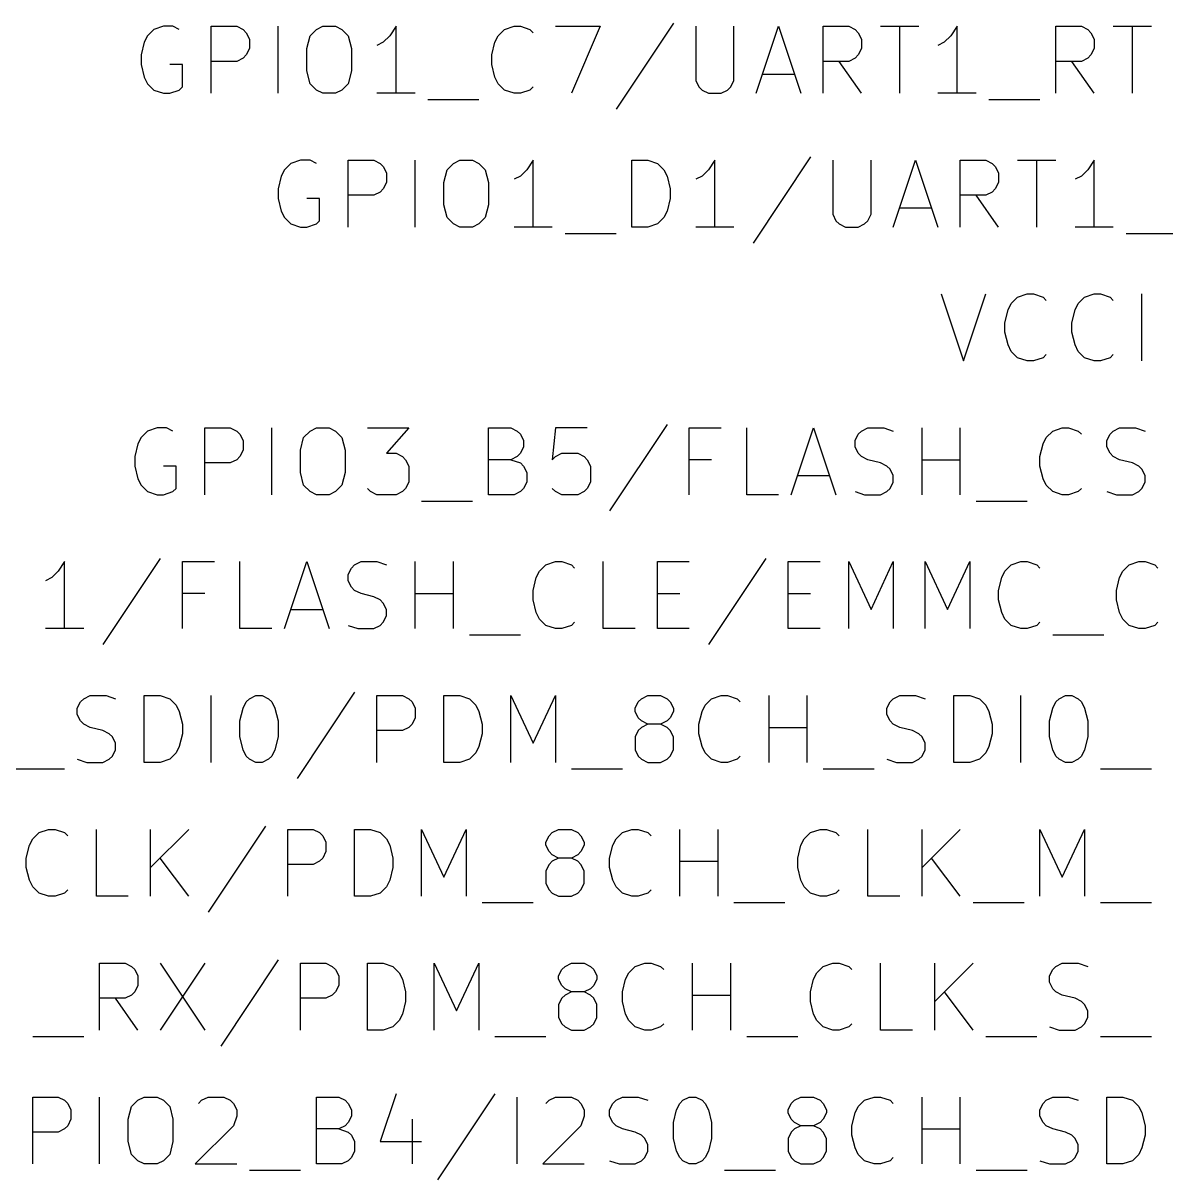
# Model space of a CAD drawing. Header units: millimetres. Extents: x 3 to 237, y -203 to -4.
# Drawn here: x 168.46 to 190.14, y -155.83 to -133.88 of the extents above; entities that cross this region are included whole.
import ezdxf

# ---------------------------------------------------------------- set-up
doc = ezdxf.new("R2010")
doc.units = ezdxf.units.MM
doc.layers.add('GREENSIXTYFIVE', color=129, linetype='CONTINUOUS')

msp = doc.modelspace()

# ---------------------------------------------------------------- linework, layer by layer
at = {"layer": 'GREENSIXTYFIVE', "linetype": 'CONTINUOUS'}
for p, q in [((180.7996, -133.8771), (179.711, -135.5099)), ((170.821, -134.119), (170.7605, -134.2399)), ((170.942, -133.998), (170.821, -134.119)), ((171.1234, -133.9375), (170.942, -133.998)), ((171.3048, -133.9375), (171.1234, -133.9375)), ((171.4258, -133.998), (171.3048, -133.9375)), ((172.0305, -135.2075), (172.0305, -133.9375)), ((172.0305, -133.9375), (172.5143, -133.9375)), ((172.5143, -133.9375), (172.6353, -133.998)), ((172.6353, -133.998), (172.6958, -134.0585)), ((172.6958, -134.0585), (172.7562, -134.1794)), ((173.3005, -135.2075), (173.3005, -133.9375)), ((173.8449, -134.3609), (173.9053, -134.119)), ((173.9053, -134.119), (174.0263, -133.998)), ((174.0263, -133.998), (174.1472, -133.9375)), ((174.1472, -133.9375), (174.3891, -133.9375)), ((174.3891, -133.9375), (174.5101, -133.998)), ((174.5101, -133.998), (174.631, -134.119)), ((174.631, -134.119), (174.6915, -134.3609)), ((175.4173, -134.119), (175.2963, -134.2399)), ((175.5382, -133.9375), (175.4173, -134.119)), ((175.5382, -135.2075), (175.5382, -133.9375)), ((177.4129, -134.2399), (177.4734, -134.119)), ((177.4734, -134.119), (177.5944, -133.998)), ((177.5944, -133.998), (177.7758, -133.9375)), ((177.7758, -133.9375), (177.8967, -133.9375)), ((177.8967, -133.9375), (178.0782, -133.998)), ((178.0782, -133.998), (178.1386, -134.0585)), ((178.562, -133.9375), (179.4086, -133.9375)), ((179.4086, -133.9375), (178.8644, -135.2075)), ((181.2229, -133.9375), (181.2229, -134.9656)), ((181.9486, -134.9656), (181.9486, -133.9375)), ((182.372, -135.2075), (182.7953, -133.9375)), ((182.7953, -133.9375), (183.2187, -135.2075)), ((183.642, -135.2075), (183.642, -133.9375)), ((183.642, -133.9375), (184.1258, -133.9375)), ((184.1258, -133.9375), (184.2468, -133.998)), ((184.2468, -133.998), (184.3073, -134.0585)), ((184.3073, -134.0585), (184.3677, -134.1794)), ((184.7306, -133.9375), (185.4563, -133.9375)), ((185.0935, -135.2075), (185.0935, -133.9375)), ((186.0611, -134.119), (185.9401, -134.2399)), ((186.182, -133.9375), (186.0611, -134.119)), ((186.182, -135.2075), (186.182, -133.9375)), ((188.0567, -135.2075), (188.0567, -133.9375)), ((188.0567, -133.9375), (188.5405, -133.9375)), ((188.5405, -133.9375), (188.6615, -133.998)), ((188.6615, -133.998), (188.722, -134.0585)), ((188.722, -134.0585), (188.7824, -134.1794)), ((189.1453, -133.9375), (189.871, -133.9375)), ((189.5082, -135.2075), (189.5082, -133.9375)), ((170.7605, -134.2399), (170.7001, -134.4818)), ((172.7562, -134.1794), (172.7562, -134.3609)), ((175.2963, -134.2399), (175.1754, -134.3004)), ((177.3525, -134.4818), (177.4129, -134.2399)), ((184.3677, -134.1794), (184.3677, -134.3609)), ((185.9401, -134.2399), (185.8192, -134.3004)), ((188.7824, -134.1794), (188.7824, -134.3609)), ((170.7001, -134.4818), (170.7001, -134.6632)), ((172.6353, -134.5423), (172.5143, -134.6028)), ((172.6958, -134.4818), (172.6353, -134.5423)), ((172.7562, -134.3609), (172.6958, -134.4818)), ((173.8449, -134.7842), (173.8449, -134.3609)), ((174.6915, -134.3609), (174.6915, -134.7842)), ((177.3525, -134.6632), (177.3525, -134.4818)), ((184.2468, -134.5423), (184.1258, -134.6028)), ((184.3073, -134.4818), (184.2468, -134.5423)), ((184.3677, -134.3609), (184.3073, -134.4818)), ((188.6615, -134.5423), (188.5405, -134.6028)), ((188.722, -134.4818), (188.6615, -134.5423)), ((188.7824, -134.3609), (188.722, -134.4818)), ((170.7001, -134.6632), (170.7605, -134.9051)), ((171.4862, -134.6632), (171.2443, -134.6632)), ((171.4862, -135.0866), (171.4862, -134.6632)), ((172.5143, -134.6028), (172.0305, -134.6028)), ((173.9053, -135.0261), (173.8449, -134.7842)), ((174.6915, -134.7842), (174.631, -135.0261)), ((177.4129, -134.9051), (177.3525, -134.6632)), ((184.1258, -134.6028), (183.642, -134.6028)), ((184.3677, -135.2075), (183.9444, -134.6028)), ((188.5405, -134.6028), (188.0567, -134.6028)), ((188.7824, -135.2075), (188.3591, -134.6028)), ((170.7605, -134.9051), (170.821, -135.0261)), ((177.4734, -135.0261), (177.4129, -134.9051)), ((181.2229, -134.9656), (181.2834, -135.0866)), ((181.8882, -135.0866), (181.9486, -134.9656)), ((182.493, -134.8447), (183.0977, -134.8447)), ((170.821, -135.0261), (170.942, -135.1471)), ((170.942, -135.1471), (171.1234, -135.2075)), ((171.1234, -135.2075), (171.2443, -135.2075)), ((171.2443, -135.2075), (171.4258, -135.1471)), ((171.4258, -135.1471), (171.4862, -135.0866)), ((174.0263, -135.1471), (173.9053, -135.0261)), ((174.1472, -135.2075), (174.0263, -135.1471)), ((174.3891, -135.2075), (174.1472, -135.2075)), ((174.5101, -135.1471), (174.3891, -135.2075)), ((174.631, -135.0261), (174.5101, -135.1471)), ((175.9011, -135.2075), (175.1754, -135.2075)), ((177.5944, -135.1471), (177.4734, -135.0261)), ((177.7758, -135.2075), (177.5944, -135.1471)), ((177.8967, -135.2075), (177.7758, -135.2075)), ((178.0782, -135.1471), (177.8967, -135.2075)), ((178.1386, -135.0866), (178.0782, -135.1471)), ((181.2834, -135.0866), (181.3439, -135.1471)), ((181.3439, -135.1471), (181.4648, -135.2075)), ((181.4648, -135.2075), (181.7067, -135.2075)), ((181.7067, -135.2075), (181.8277, -135.1471)), ((181.8277, -135.1471), (181.8882, -135.0866)), ((186.5449, -135.2075), (185.8192, -135.2075)), ((176.143, -135.3285), (177.1106, -135.3285)), ((186.7868, -135.3285), (187.7544, -135.3285)), ((173.5425, -136.538), (173.4215, -136.659)), ((173.7239, -136.4775), (173.5425, -136.538)), ((173.9053, -136.4775), (173.7239, -136.4775)), ((174.0263, -136.538), (173.9053, -136.4775)), ((174.631, -137.7475), (174.631, -136.4775)), ((174.631, -136.4775), (175.1148, -136.4775)), ((175.1148, -136.4775), (175.2358, -136.538)), ((175.2358, -136.538), (175.2963, -136.5985)), ((175.901, -137.7475), (175.901, -136.4775)), ((176.5058, -136.659), (176.6268, -136.538)), ((176.6268, -136.538), (176.7477, -136.4775)), ((176.7477, -136.4775), (176.9896, -136.4775)), ((176.9896, -136.4775), (177.1106, -136.538)), ((177.1106, -136.538), (177.2315, -136.659)), ((178.1387, -136.4775), (178.0178, -136.659)), ((178.1387, -137.7475), (178.1387, -136.4775)), ((180.0134, -137.7475), (180.0134, -136.4775)), ((180.0134, -136.4775), (180.3158, -136.4775)), ((180.3158, -136.4775), (180.4972, -136.538)), ((180.4972, -136.538), (180.6182, -136.659)), ((181.5858, -136.4775), (181.4649, -136.659)), ((181.5858, -137.7475), (181.5858, -136.4775)), ((183.4001, -136.4171), (182.3115, -138.0499)), ((183.8234, -136.4775), (183.8234, -137.5056)), ((184.5491, -137.5056), (184.5491, -136.4775)), ((184.9725, -137.7475), (185.3958, -136.4775)), ((185.3958, -136.4775), (185.8192, -137.7475)), ((186.2425, -137.7475), (186.2425, -136.4775)), ((186.2425, -136.4775), (186.7263, -136.4775)), ((186.7263, -136.4775), (186.8473, -136.538)), ((186.8473, -136.538), (186.9078, -136.5985)), ((187.3311, -136.4775), (188.0568, -136.4775)), ((187.694, -137.7475), (187.694, -136.4775)), ((188.7825, -136.4775), (188.6616, -136.659)), ((188.7825, -137.7475), (188.7825, -136.4775)), ((173.4215, -136.659), (173.361, -136.7799)), ((175.2963, -136.5985), (175.3567, -136.7194)), ((175.3567, -136.7194), (175.3567, -136.9009)), ((176.4454, -136.9009), (176.5058, -136.659)), ((177.2315, -136.659), (177.292, -136.9009)), ((178.0178, -136.659), (177.8968, -136.7799)), ((180.6182, -136.659), (180.6787, -136.7799)), ((181.4649, -136.659), (181.3439, -136.7799)), ((186.9078, -136.5985), (186.9682, -136.7194)), ((186.9682, -136.7194), (186.9682, -136.9009)), ((188.6616, -136.659), (188.5406, -136.7799)), ((173.361, -136.7799), (173.3006, -137.0218)), ((175.3567, -136.9009), (175.2963, -137.0218)), ((176.4454, -137.3242), (176.4454, -136.9009)), ((177.292, -136.9009), (177.292, -137.3242)), ((177.8968, -136.7799), (177.7759, -136.8404)), ((180.6787, -136.7799), (180.7391, -137.0218)), ((181.3439, -136.7799), (181.223, -136.8404)), ((186.9682, -136.9009), (186.9078, -137.0218)), ((188.5406, -136.7799), (188.4197, -136.8404)), ((173.3006, -137.0218), (173.3006, -137.2032)), ((173.3006, -137.2032), (173.361, -137.4451)), ((174.0867, -137.2032), (173.8448, -137.2032)), ((174.0867, -137.6266), (174.0867, -137.2032)), ((175.1148, -137.1428), (174.631, -137.1428)), ((175.2358, -137.0823), (175.1148, -137.1428)), ((175.2963, -137.0218), (175.2358, -137.0823)), ((180.7391, -137.2032), (180.6787, -137.4451)), ((180.7391, -137.0218), (180.7391, -137.2032)), ((186.7263, -137.1428), (186.2425, -137.1428)), ((186.9682, -137.7475), (186.5449, -137.1428)), ((186.8473, -137.0823), (186.7263, -137.1428)), ((186.9078, -137.0218), (186.8473, -137.0823)), ((176.5058, -137.5661), (176.4454, -137.3242)), ((177.292, -137.3242), (177.2315, -137.5661)), ((185.0935, -137.3847), (185.6982, -137.3847)), ((173.361, -137.4451), (173.4215, -137.5661)), ((173.4215, -137.5661), (173.5425, -137.6871)), ((174.0263, -137.6871), (174.0867, -137.6266)), ((176.6268, -137.6871), (176.5058, -137.5661)), ((177.2315, -137.5661), (177.1106, -137.6871)), ((180.6182, -137.5661), (180.4972, -137.6871)), ((180.6787, -137.4451), (180.6182, -137.5661)), ((183.8234, -137.5056), (183.8839, -137.6266)), ((183.8839, -137.6266), (183.9444, -137.6871)), ((184.4282, -137.6871), (184.4887, -137.6266)), ((184.4887, -137.6266), (184.5491, -137.5056)), ((173.5425, -137.6871), (173.7239, -137.7475)), ((173.7239, -137.7475), (173.8448, -137.7475)), ((173.8448, -137.7475), (174.0263, -137.6871)), ((176.7477, -137.7475), (176.6268, -137.6871)), ((176.9896, -137.7475), (176.7477, -137.7475)), ((177.1106, -137.6871), (176.9896, -137.7475)), ((178.5016, -137.7475), (177.7759, -137.7475)), ((180.3158, -137.7475), (180.0134, -137.7475)), ((180.4972, -137.6871), (180.3158, -137.7475)), ((181.9487, -137.7475), (181.223, -137.7475)), ((183.9444, -137.6871), (184.0653, -137.7475)), ((184.0653, -137.7475), (184.3072, -137.7475)), ((184.3072, -137.7475), (184.4282, -137.6871)), ((189.1454, -137.7475), (188.4197, -137.7475)), ((178.7435, -137.8685), (179.7111, -137.8685)), ((189.3873, -137.8685), (190.3549, -137.8685)), ((185.8795, -139.0175), (186.3028, -140.2875)), ((186.3028, -140.2875), (186.7262, -139.0175)), ((187.21, -139.199), (187.331, -139.078)), ((187.331, -139.078), (187.5124, -139.0175)), ((187.5124, -139.0175), (187.6333, -139.0175)), ((187.6333, -139.0175), (187.8148, -139.078)), ((187.8148, -139.078), (187.8752, -139.1385)), ((188.48, -139.199), (188.601, -139.078)), ((188.601, -139.078), (188.7824, -139.0175)), ((188.7824, -139.0175), (188.9033, -139.0175)), ((188.9033, -139.0175), (189.0848, -139.078)), ((189.0848, -139.078), (189.1452, -139.1385)), ((189.6895, -140.2875), (189.6895, -139.0175)), ((187.0891, -139.5618), (187.1495, -139.3199)), ((187.1495, -139.3199), (187.21, -139.199)), ((188.3591, -139.5618), (188.4195, -139.3199)), ((188.4195, -139.3199), (188.48, -139.199)), ((187.0891, -139.7432), (187.0891, -139.5618)), ((188.3591, -139.7432), (188.3591, -139.5618)), ((187.1495, -139.9851), (187.0891, -139.7432)), ((188.4195, -139.9851), (188.3591, -139.7432)), ((187.21, -140.1061), (187.1495, -139.9851)), ((188.48, -140.1061), (188.4195, -139.9851)), ((187.331, -140.2271), (187.21, -140.1061)), ((187.5124, -140.2875), (187.331, -140.2271)), ((187.8148, -140.2271), (187.6333, -140.2875)), ((187.8752, -140.1666), (187.8148, -140.2271)), ((188.601, -140.2271), (188.48, -140.1061)), ((188.7824, -140.2875), (188.601, -140.2271)), ((189.0848, -140.2271), (188.9033, -140.2875)), ((189.1452, -140.1666), (189.0848, -140.2271)), ((187.6333, -140.2875), (187.5124, -140.2875)), ((188.9033, -140.2875), (188.7824, -140.2875)), ((171.0024, -141.5575), (170.821, -141.618)), ((171.1838, -141.5575), (171.0024, -141.5575)), ((171.3048, -141.618), (171.1838, -141.5575)), ((171.9095, -142.8275), (171.9095, -141.5575)), ((171.9095, -141.5575), (172.3933, -141.5575)), ((172.3933, -141.5575), (172.5143, -141.618)), ((173.1795, -142.8275), (173.1795, -141.5575)), ((173.9053, -141.618), (174.0262, -141.5575)), ((174.0262, -141.5575), (174.2681, -141.5575)), ((174.2681, -141.5575), (174.3891, -141.618)), ((174.9939, -141.5575), (175.7801, -141.5575)), ((175.7801, -141.5575), (175.3567, -142.0413)), ((177.2919, -142.8275), (177.2919, -141.5575)), ((177.2919, -141.5575), (177.7153, -141.5575)), ((177.7153, -141.5575), (177.8362, -141.618)), ((178.5619, -141.5575), (178.5015, -142.1623)), ((179.1667, -141.5575), (178.5619, -141.5575)), ((180.6786, -141.4971), (179.59, -143.1299)), ((181.1019, -142.8275), (181.1019, -141.5575)), ((181.1019, -141.5575), (181.7067, -141.5575)), ((182.1905, -142.8275), (182.1905, -141.5575)), ((183.0372, -142.8275), (183.4605, -141.5575)), ((183.4605, -141.5575), (183.8839, -142.8275)), ((184.3677, -141.618), (184.4887, -141.5575)), ((184.4887, -141.5575), (184.791, -141.5575)), ((184.791, -141.5575), (184.9725, -141.618)), ((185.5167, -142.8275), (185.5167, -141.5575)), ((186.2424, -142.8275), (186.2424, -141.5575)), ((187.9963, -141.618), (188.1777, -141.5575)), ((188.1777, -141.5575), (188.2986, -141.5575)), ((188.2986, -141.5575), (188.4801, -141.618)), ((189.1453, -141.618), (189.2663, -141.5575)), ((189.2663, -141.5575), (189.5686, -141.5575)), ((189.5686, -141.5575), (189.7501, -141.618)), ((170.7, -141.739), (170.6395, -141.8599)), ((170.821, -141.618), (170.7, -141.739)), ((172.5143, -141.618), (172.5748, -141.6785)), ((172.5748, -141.6785), (172.6352, -141.7994)), ((172.6352, -141.7994), (172.6352, -141.9809)), ((173.7239, -141.9809), (173.7843, -141.739)), ((173.7843, -141.739), (173.9053, -141.618)), ((174.3891, -141.618), (174.51, -141.739)), ((174.51, -141.739), (174.5705, -141.9809)), ((177.8362, -141.618), (177.8967, -141.6785)), ((177.8967, -141.6785), (177.9572, -141.7994)), ((177.9572, -141.7994), (177.9572, -141.9204)), ((184.2468, -141.7994), (184.3072, -141.6785)), ((184.2468, -141.9204), (184.2468, -141.7994)), ((184.3072, -141.6785), (184.3677, -141.618)), ((187.8148, -141.8599), (187.8753, -141.739)), ((187.8753, -141.739), (187.9963, -141.618)), ((188.4801, -141.618), (188.5405, -141.6785)), ((189.0244, -141.7994), (189.0848, -141.6785)), ((189.0244, -141.9204), (189.0244, -141.7994)), ((189.0848, -141.6785), (189.1453, -141.618)), ((170.6395, -141.8599), (170.5791, -142.1018)), ((172.6352, -141.9809), (172.5748, -142.1018)), ((173.7239, -142.4042), (173.7239, -141.9809)), ((174.5705, -141.9809), (174.5705, -142.4042)), ((177.9572, -141.9204), (177.8967, -142.0413)), ((184.3072, -142.0413), (184.2468, -141.9204)), ((187.7544, -142.1018), (187.8148, -141.8599)), ((189.0848, -142.0413), (189.0244, -141.9204)), ((170.5791, -142.1018), (170.5791, -142.2832)), ((172.3933, -142.2228), (171.9095, -142.2228)), ((172.5143, -142.1623), (172.3933, -142.2228)), ((172.5748, -142.1018), (172.5143, -142.1623)), ((175.3567, -142.0413), (175.5382, -142.0413)), ((175.5382, -142.0413), (175.6591, -142.1018)), ((175.6591, -142.1018), (175.7196, -142.1623)), ((175.7196, -142.1623), (175.7801, -142.2832)), ((177.7153, -142.1623), (177.2919, -142.1623)), ((177.8362, -142.1018), (177.7153, -142.1623)), ((177.7153, -142.1623), (177.8967, -142.2228)), ((177.8967, -142.0413), (177.8362, -142.1018)), ((177.8967, -142.2228), (177.9572, -142.2832)), ((178.5015, -142.1623), (178.5619, -142.1018)), ((178.5619, -142.1018), (178.6829, -142.0413)), ((178.6829, -142.0413), (178.9853, -142.0413)), ((178.9853, -142.0413), (179.1062, -142.1018)), ((179.1062, -142.1018), (179.1667, -142.1623)), ((179.1667, -142.1623), (179.2272, -142.2832)), ((181.5253, -142.1623), (181.1019, -142.1623)), ((184.3677, -142.1018), (184.3072, -142.0413)), ((184.4887, -142.1623), (184.3677, -142.1018)), ((184.7306, -142.2228), (184.4887, -142.1623)), ((184.8515, -142.2832), (184.7306, -142.2228)), ((185.5167, -142.1623), (186.2424, -142.1623)), ((187.7544, -142.2832), (187.7544, -142.1018)), ((189.1453, -142.1018), (189.0848, -142.0413)), ((189.2663, -142.1623), (189.1453, -142.1018)), ((189.5082, -142.2228), (189.2663, -142.1623)), ((189.6291, -142.2832), (189.5082, -142.2228)), ((170.5791, -142.2832), (170.6395, -142.5251)), ((171.3652, -142.2832), (171.1233, -142.2832)), ((171.3652, -142.7066), (171.3652, -142.2832)), ((173.7843, -142.6461), (173.7239, -142.4042)), ((174.5705, -142.4042), (174.51, -142.6461)), ((175.7801, -142.2832), (175.7801, -142.5856)), ((177.9572, -142.2832), (178.0176, -142.4042)), ((178.0176, -142.4042), (178.0176, -142.5856)), ((179.2272, -142.2832), (179.2272, -142.5856)), ((183.1582, -142.4647), (183.7629, -142.4647)), ((184.912, -142.3437), (184.8515, -142.2832)), ((184.9725, -142.4647), (184.912, -142.3437)), ((184.9725, -142.5856), (184.9725, -142.4647)), ((187.8148, -142.5251), (187.7544, -142.2832)), ((189.6896, -142.3437), (189.6291, -142.2832)), ((189.7501, -142.4647), (189.6896, -142.3437)), ((189.7501, -142.5856), (189.7501, -142.4647)), ((170.6395, -142.5251), (170.7, -142.6461)), ((170.7, -142.6461), (170.821, -142.7671)), ((173.9053, -142.7671), (173.7843, -142.6461)), ((174.51, -142.6461), (174.3891, -142.7671)), ((175.7801, -142.5856), (175.7196, -142.7066)), ((178.0176, -142.5856), (177.9572, -142.7066)), ((179.2272, -142.5856), (179.1667, -142.7066)), ((184.912, -142.7066), (184.9725, -142.5856)), ((187.8753, -142.6461), (187.8148, -142.5251)), ((187.9963, -142.7671), (187.8753, -142.6461)), ((189.6896, -142.7066), (189.7501, -142.5856)), ((170.821, -142.7671), (171.0024, -142.8275)), ((171.0024, -142.8275), (171.1233, -142.8275)), ((171.1233, -142.8275), (171.3048, -142.7671)), ((171.3048, -142.7671), (171.3652, -142.7066)), ((174.0262, -142.8275), (173.9053, -142.7671)), ((174.2681, -142.8275), (174.0262, -142.8275)), ((174.3891, -142.7671), (174.2681, -142.8275)), ((175.0544, -142.7671), (174.9939, -142.7066)), ((175.1753, -142.8275), (175.0544, -142.7671)), ((175.5382, -142.8275), (175.1753, -142.8275)), ((175.6591, -142.7671), (175.5382, -142.8275)), ((175.7196, -142.7066), (175.6591, -142.7671)), ((177.7757, -142.8275), (177.2919, -142.8275)), ((177.8967, -142.7671), (177.7757, -142.8275)), ((177.9572, -142.7066), (177.8967, -142.7671)), ((178.5619, -142.7671), (178.5015, -142.7066)), ((178.6829, -142.8275), (178.5619, -142.7671)), ((178.9853, -142.8275), (178.6829, -142.8275)), ((179.1062, -142.7671), (178.9853, -142.8275)), ((179.1667, -142.7066), (179.1062, -142.7671)), ((182.7953, -142.8275), (182.1905, -142.8275)), ((184.2468, -142.7671), (184.4282, -142.8275)), ((184.4282, -142.8275), (184.7306, -142.8275)), ((184.7306, -142.8275), (184.8515, -142.7671)), ((184.8515, -142.7671), (184.912, -142.7066)), ((188.1777, -142.8275), (187.9963, -142.7671)), ((188.2986, -142.8275), (188.1777, -142.8275)), ((188.4801, -142.7671), (188.2986, -142.8275)), ((188.5405, -142.7066), (188.4801, -142.7671)), ((189.0244, -142.7671), (189.2058, -142.8275)), ((189.2058, -142.8275), (189.5082, -142.8275)), ((189.5082, -142.8275), (189.6291, -142.7671)), ((189.6291, -142.7671), (189.6896, -142.7066)), ((176.022, -142.9485), (176.9896, -142.9485)), ((186.5449, -142.9485), (187.5125, -142.9485)), ((169.2487, -144.0975), (169.1278, -144.279)), ((169.2487, -145.3675), (169.2487, -144.0975)), ((171.063, -144.0371), (169.9744, -145.6699)), ((171.4863, -145.3675), (171.4863, -144.0975)), ((171.4863, -144.0975), (172.0911, -144.0975)), ((172.5749, -145.3675), (172.5749, -144.0975)), ((173.4216, -145.3675), (173.8449, -144.0975)), ((173.8449, -144.0975), (174.2683, -145.3675)), ((174.6312, -144.3394), (174.6916, -144.2185)), ((174.6916, -144.2185), (174.7521, -144.158)), ((174.7521, -144.158), (174.8731, -144.0975)), ((174.8731, -144.0975), (175.1754, -144.0975)), ((175.1754, -144.0975), (175.3569, -144.158)), ((175.9011, -145.3675), (175.9011, -144.0975)), ((176.6268, -145.3675), (176.6268, -144.0975)), ((178.2597, -144.279), (178.3807, -144.158)), ((178.3807, -144.158), (178.5621, -144.0975)), ((178.5621, -144.0975), (178.683, -144.0975)), ((178.683, -144.0975), (178.8645, -144.158)), ((178.8645, -144.158), (178.9249, -144.2185)), ((179.4692, -145.3675), (179.4692, -144.0975)), ((180.4973, -145.3675), (180.4973, -144.0975)), ((180.4973, -144.0975), (181.1021, -144.0975)), ((182.5535, -144.0371), (181.4649, -145.6699)), ((182.9768, -145.3675), (182.9768, -144.0975)), ((182.9768, -144.0975), (183.5816, -144.0975)), ((184.1258, -145.3675), (184.1258, -144.0975)), ((184.1258, -144.0975), (184.5492, -145.0047)), ((184.5492, -145.0047), (184.9725, -144.0975)), ((184.9725, -144.0975), (184.9725, -145.3675)), ((185.5772, -145.3675), (185.5772, -144.0975)), ((185.5772, -144.0975), (186.0006, -145.0047)), ((186.0006, -145.0047), (186.4239, -144.0975)), ((186.4239, -144.0975), (186.4239, -145.3675)), ((187.0891, -144.279), (187.2101, -144.158)), ((187.2101, -144.158), (187.3915, -144.0975)), ((187.3915, -144.0975), (187.5124, -144.0975)), ((187.5124, -144.0975), (187.6939, -144.158)), ((187.6939, -144.158), (187.7543, -144.2185)), ((189.3267, -144.279), (189.4477, -144.158)), ((189.4477, -144.158), (189.6291, -144.0975)), ((189.6291, -144.0975), (189.75, -144.0975)), ((189.75, -144.0975), (189.9315, -144.158)), ((189.9315, -144.158), (189.9919, -144.2185)), ((169.0068, -144.3999), (168.8859, -144.4604)), ((169.1278, -144.279), (169.0068, -144.3999)), ((174.6312, -144.4604), (174.6312, -144.3394)), ((178.1388, -144.6418), (178.1992, -144.3999)), ((178.1992, -144.3999), (178.2597, -144.279)), ((186.9682, -144.6418), (187.0286, -144.3999)), ((187.0286, -144.3999), (187.0891, -144.279)), ((189.2058, -144.6418), (189.2662, -144.3999)), ((189.2662, -144.3999), (189.3267, -144.279)), ((174.6916, -144.5813), (174.6312, -144.4604)), ((174.7521, -144.6418), (174.6916, -144.5813)), ((174.8731, -144.7023), (174.7521, -144.6418)), ((178.1388, -144.8232), (178.1388, -144.6418)), ((186.9682, -144.8232), (186.9682, -144.6418)), ((189.2058, -144.8232), (189.2058, -144.6418)), ((171.9097, -144.7023), (171.4863, -144.7023)), ((175.115, -144.7628), (174.8731, -144.7023)), ((175.2359, -144.8232), (175.115, -144.7628)), ((175.2964, -144.8837), (175.2359, -144.8232)), ((175.3569, -145.0047), (175.2964, -144.8837)), ((175.9011, -144.7023), (176.6268, -144.7023)), ((178.1992, -145.0651), (178.1388, -144.8232)), ((180.4973, -144.7023), (180.9207, -144.7023)), ((182.9768, -144.7023), (183.4002, -144.7023)), ((187.0286, -145.0651), (186.9682, -144.8232)), ((189.2662, -145.0651), (189.2058, -144.8232)), ((173.5426, -145.0047), (174.1473, -145.0047)), ((175.3569, -145.1256), (175.3569, -145.0047)), ((178.2597, -145.1861), (178.1992, -145.0651)), ((187.0891, -145.1861), (187.0286, -145.0651)), ((189.3267, -145.1861), (189.2662, -145.0651)), ((174.6312, -145.3071), (174.8126, -145.3675)), ((175.115, -145.3675), (175.2359, -145.3071)), ((175.2359, -145.3071), (175.2964, -145.2466)), ((175.2964, -145.2466), (175.3569, -145.1256)), ((178.3807, -145.3071), (178.2597, -145.1861)), ((178.5621, -145.3675), (178.3807, -145.3071)), ((178.8645, -145.3071), (178.683, -145.3675)), ((178.9249, -145.2466), (178.8645, -145.3071)), ((187.2101, -145.3071), (187.0891, -145.1861)), ((187.3915, -145.3675), (187.2101, -145.3071)), ((187.6939, -145.3071), (187.5124, -145.3675)), ((187.7543, -145.2466), (187.6939, -145.3071)), ((189.4477, -145.3071), (189.3267, -145.1861)), ((189.6291, -145.3675), (189.4477, -145.3071)), ((189.9315, -145.3071), (189.75, -145.3675)), ((189.9919, -145.2466), (189.9315, -145.3071)), ((169.6116, -145.3675), (168.8859, -145.3675)), ((173.1797, -145.3675), (172.5749, -145.3675)), ((174.8126, -145.3675), (175.115, -145.3675)), ((176.9293, -145.4885), (177.8969, -145.4885)), ((178.683, -145.3675), (178.5621, -145.3675)), ((180.074, -145.3675), (179.4692, -145.3675)), ((181.1021, -145.3675), (180.4973, -145.3675)), ((183.5816, -145.3675), (182.9768, -145.3675)), ((187.5124, -145.3675), (187.3915, -145.3675)), ((187.9963, -145.4885), (188.9639, -145.4885)), ((189.75, -145.3675), (189.6291, -145.3675)), ((169.6116, -146.698), (169.7326, -146.6375)), ((169.7326, -146.6375), (170.0349, -146.6375)), ((170.0349, -146.6375), (170.2164, -146.698)), ((170.7606, -147.9075), (170.7606, -146.6375)), ((170.7606, -146.6375), (171.063, -146.6375)), ((171.063, -146.6375), (171.2444, -146.698)), ((172.0306, -147.9075), (172.0306, -146.6375)), ((172.7564, -146.698), (172.8773, -146.6375)), ((172.8773, -146.6375), (172.9983, -146.6375)), ((172.9983, -146.6375), (173.1192, -146.698)), ((174.7521, -146.5771), (173.6635, -148.2099)), ((175.1754, -147.9075), (175.1754, -146.6375)), ((175.1754, -146.6375), (175.6592, -146.6375)), ((175.6592, -146.6375), (175.7802, -146.698)), ((176.4454, -147.9075), (176.4454, -146.6375)), ((176.4454, -146.6375), (176.7478, -146.6375)), ((176.7478, -146.6375), (176.9292, -146.698)), ((177.7154, -147.9075), (177.7154, -146.6375)), ((177.7154, -146.6375), (178.1388, -147.5447)), ((178.1388, -147.5447), (178.5621, -146.6375)), ((178.5621, -146.6375), (178.5621, -147.9075)), ((180.1949, -146.698), (180.3159, -146.6375)), ((180.3159, -146.6375), (180.5578, -146.6375)), ((180.5578, -146.6375), (180.6787, -146.698)), ((181.5254, -146.698), (181.7068, -146.6375)), ((181.7068, -146.6375), (181.8277, -146.6375)), ((181.8277, -146.6375), (182.0092, -146.698)), ((182.6139, -147.9075), (182.6139, -146.6375)), ((183.3396, -147.9075), (183.3396, -146.6375)), ((184.9725, -146.698), (185.0935, -146.6375)), ((185.0935, -146.6375), (185.3958, -146.6375)), ((185.3958, -146.6375), (185.5773, -146.698)), ((186.1215, -147.9075), (186.1215, -146.6375)), ((186.1215, -146.6375), (186.4239, -146.6375)), ((186.4239, -146.6375), (186.6053, -146.698)), ((187.3915, -147.9075), (187.3915, -146.6375)), ((188.1173, -146.698), (188.2382, -146.6375)), ((188.2382, -146.6375), (188.3592, -146.6375)), ((188.3592, -146.6375), (188.4801, -146.698)), ((169.4907, -146.8794), (169.5511, -146.7585)), ((169.5511, -146.7585), (169.6116, -146.698)), ((171.2444, -146.698), (171.3654, -146.819)), ((171.3654, -146.819), (171.4259, -146.9399)), ((172.6354, -146.8794), (172.6959, -146.7585)), ((172.6959, -146.7585), (172.7564, -146.698)), ((173.1192, -146.698), (173.1797, -146.7585)), ((173.1797, -146.7585), (173.2402, -146.8794)), ((175.7802, -146.698), (175.8407, -146.7585)), ((175.8407, -146.7585), (175.9011, -146.8794)), ((176.9292, -146.698), (177.0502, -146.819)), ((177.0502, -146.819), (177.1107, -146.9399)), ((180.074, -146.8794), (180.1344, -146.7585)), ((180.1344, -146.7585), (180.1949, -146.698)), ((180.6787, -146.698), (180.7392, -146.7585)), ((180.7392, -146.7585), (180.7997, -146.8794)), ((181.3439, -146.9399), (181.4044, -146.819)), ((181.4044, -146.819), (181.5254, -146.698)), ((182.0092, -146.698), (182.0696, -146.7585)), ((184.8516, -146.8794), (184.912, -146.7585)), ((184.912, -146.7585), (184.9725, -146.698)), ((186.6053, -146.698), (186.7263, -146.819)), ((186.7263, -146.819), (186.7868, -146.9399)), ((187.9963, -146.8794), (188.0568, -146.7585)), ((188.0568, -146.7585), (188.1173, -146.698)), ((188.4801, -146.698), (188.5406, -146.7585)), ((188.5406, -146.7585), (188.6011, -146.8794)), ((169.4907, -147.0004), (169.4907, -146.8794)), ((169.5511, -147.1213), (169.4907, -147.0004)), ((171.4259, -146.9399), (171.4863, -147.1818)), ((172.575, -147.1213), (172.6354, -146.8794)), ((173.2402, -146.8794), (173.3007, -147.1213)), ((175.9011, -147.0609), (175.8407, -147.1818)), ((175.9011, -146.8794), (175.9011, -147.0609)), ((177.1107, -146.9399), (177.1711, -147.1818)), ((180.074, -146.9399), (180.074, -146.8794)), ((180.1344, -147.0609), (180.074, -146.9399)), ((180.1949, -147.1213), (180.1344, -147.0609)), ((180.7392, -147.0609), (180.6787, -147.1213)), ((180.7997, -146.9399), (180.7392, -147.0609)), ((180.7997, -146.8794), (180.7997, -146.9399)), ((181.2835, -147.1818), (181.3439, -146.9399)), ((184.8516, -147.0004), (184.8516, -146.8794)), ((184.912, -147.1213), (184.8516, -147.0004)), ((186.7868, -146.9399), (186.8472, -147.1818)), ((187.9359, -147.1213), (187.9963, -146.8794)), ((188.6011, -146.8794), (188.6616, -147.1213)), ((169.6116, -147.1818), (169.5511, -147.1213)), ((169.7326, -147.2423), (169.6116, -147.1818)), ((169.9745, -147.3028), (169.7326, -147.2423)), ((170.0954, -147.3632), (169.9745, -147.3028)), ((171.4863, -147.1818), (171.4863, -147.3632)), ((172.575, -147.4237), (172.575, -147.1213)), ((173.3007, -147.1213), (173.3007, -147.4237)), ((175.6592, -147.3028), (175.1754, -147.3028)), ((175.7802, -147.2423), (175.6592, -147.3028)), ((175.8407, -147.1818), (175.7802, -147.2423)), ((177.1711, -147.1818), (177.1711, -147.3632)), ((180.1344, -147.3028), (180.074, -147.4237)), ((180.1949, -147.2423), (180.1344, -147.3028)), ((180.3159, -147.1818), (180.1949, -147.1213)), ((180.3159, -147.1818), (180.1949, -147.2423)), ((180.5578, -147.1818), (180.3159, -147.1818)), ((180.6787, -147.1213), (180.5578, -147.1818)), ((180.6787, -147.2423), (180.5578, -147.1818)), ((180.7392, -147.3028), (180.6787, -147.2423)), ((180.7997, -147.4237), (180.7392, -147.3028)), ((181.2835, -147.3632), (181.2835, -147.1818)), ((182.6139, -147.2423), (183.3396, -147.2423)), ((184.9725, -147.1818), (184.912, -147.1213)), ((185.0935, -147.2423), (184.9725, -147.1818)), ((185.3354, -147.3028), (185.0935, -147.2423)), ((185.4563, -147.3632), (185.3354, -147.3028)), ((186.8472, -147.1818), (186.8472, -147.3632)), ((187.9359, -147.4237), (187.9359, -147.1213)), ((188.6616, -147.1213), (188.6616, -147.4237)), ((170.1559, -147.4237), (170.0954, -147.3632)), ((170.2164, -147.5447), (170.1559, -147.4237)), ((171.4863, -147.3632), (171.4259, -147.6051)), ((172.6354, -147.6656), (172.575, -147.4237)), ((173.3007, -147.4237), (173.2402, -147.6656)), ((177.1711, -147.3632), (177.1107, -147.6051)), ((180.074, -147.4237), (180.074, -147.6656)), ((180.7997, -147.6656), (180.7997, -147.4237)), ((181.3439, -147.6051), (181.2835, -147.3632)), ((185.5168, -147.4237), (185.4563, -147.3632)), ((185.5773, -147.5447), (185.5168, -147.4237)), ((186.8472, -147.3632), (186.7868, -147.6051)), ((187.9963, -147.6656), (187.9359, -147.4237)), ((188.6616, -147.4237), (188.6011, -147.6656)), ((170.1559, -147.7866), (170.2164, -147.6656)), ((170.2164, -147.6656), (170.2164, -147.5447)), ((171.3654, -147.7261), (171.2444, -147.8471)), ((171.4259, -147.6051), (171.3654, -147.7261)), ((172.6959, -147.7866), (172.6354, -147.6656)), ((173.2402, -147.6656), (173.1797, -147.7866)), ((177.0502, -147.7261), (176.9292, -147.8471)), ((177.1107, -147.6051), (177.0502, -147.7261)), ((180.074, -147.6656), (180.1344, -147.7866)), ((180.7392, -147.7866), (180.7997, -147.6656)), ((181.4044, -147.7261), (181.3439, -147.6051)), ((181.5254, -147.8471), (181.4044, -147.7261)), ((185.5168, -147.7866), (185.5773, -147.6656)), ((185.5773, -147.6656), (185.5773, -147.5447)), ((186.7263, -147.7261), (186.6053, -147.8471)), ((186.7868, -147.6051), (186.7263, -147.7261)), ((188.0568, -147.7866), (187.9963, -147.6656)), ((188.6011, -147.6656), (188.5406, -147.7866)), ((169.4907, -147.8471), (169.6721, -147.9075)), ((169.6721, -147.9075), (169.9745, -147.9075)), ((169.9745, -147.9075), (170.0954, -147.8471)), ((170.0954, -147.8471), (170.1559, -147.7866)), ((171.063, -147.9075), (170.7606, -147.9075)), ((171.2444, -147.8471), (171.063, -147.9075)), ((172.7564, -147.8471), (172.6959, -147.7866)), ((172.8773, -147.9075), (172.7564, -147.8471)), ((172.9983, -147.9075), (172.8773, -147.9075)), ((173.1192, -147.8471), (172.9983, -147.9075)), ((173.1797, -147.7866), (173.1192, -147.8471)), ((176.7478, -147.9075), (176.4454, -147.9075)), ((176.9292, -147.8471), (176.7478, -147.9075)), ((180.1344, -147.7866), (180.1949, -147.8471)), ((180.1949, -147.8471), (180.3159, -147.9075)), ((180.3159, -147.9075), (180.5578, -147.9075)), ((180.5578, -147.9075), (180.6787, -147.8471)), ((180.6787, -147.8471), (180.7392, -147.7866)), ((181.7068, -147.9075), (181.5254, -147.8471)), ((181.8277, -147.9075), (181.7068, -147.9075)), ((182.0092, -147.8471), (181.8277, -147.9075)), ((182.0696, -147.7866), (182.0092, -147.8471)), ((184.8516, -147.8471), (185.033, -147.9075)), ((185.033, -147.9075), (185.3354, -147.9075)), ((185.3354, -147.9075), (185.4563, -147.8471)), ((185.4563, -147.8471), (185.5168, -147.7866)), ((186.4239, -147.9075), (186.1215, -147.9075)), ((186.6053, -147.8471), (186.4239, -147.9075)), ((188.1173, -147.8471), (188.0568, -147.7866)), ((188.2382, -147.9075), (188.1173, -147.8471)), ((188.3592, -147.9075), (188.2382, -147.9075)), ((188.4801, -147.8471), (188.3592, -147.9075)), ((188.5406, -147.7866), (188.4801, -147.8471)), ((168.2812, -148.0285), (169.2488, -148.0285)), ((178.8645, -148.0285), (179.8321, -148.0285)), ((183.6421, -148.0285), (184.6097, -148.0285)), ((188.9035, -148.0285), (189.8711, -148.0285)), ((168.644, -149.359), (168.765, -149.238)), ((168.765, -149.238), (168.9464, -149.1775)), ((168.9464, -149.1775), (169.0673, -149.1775)), ((169.0673, -149.1775), (169.2488, -149.238)), ((169.2488, -149.238), (169.3092, -149.2985)), ((169.8535, -150.4475), (169.8535, -149.1775)), ((170.8816, -150.4475), (170.8816, -149.1775)), ((171.6073, -149.1775), (170.8816, -149.9032)), ((173.0588, -149.1171), (171.9702, -150.7499)), ((173.4821, -150.4475), (173.4821, -149.1775)), ((173.4821, -149.1775), (173.9659, -149.1775)), ((173.9659, -149.1775), (174.0869, -149.238)), ((174.0869, -149.238), (174.1474, -149.2985)), ((174.7521, -150.4475), (174.7521, -149.1775)), ((174.7521, -149.1775), (175.0545, -149.1775)), ((175.0545, -149.1775), (175.2359, -149.238)), ((175.2359, -149.238), (175.3569, -149.359)), ((176.0221, -150.4475), (176.0221, -149.1775)), ((176.0221, -149.1775), (176.4455, -150.0847)), ((176.4455, -150.0847), (176.8688, -149.1775)), ((176.8688, -149.1775), (176.8688, -150.4475)), ((178.4411, -149.2985), (178.5016, -149.238)), ((178.5016, -149.238), (178.6226, -149.1775)), ((178.6226, -149.1775), (178.8645, -149.1775)), ((178.8645, -149.1775), (178.9854, -149.238)), ((178.9854, -149.238), (179.0459, -149.2985)), ((179.7111, -149.359), (179.8321, -149.238)), ((179.8321, -149.238), (180.0135, -149.1775)), ((180.0135, -149.1775), (180.1344, -149.1775)), ((180.1344, -149.1775), (180.3159, -149.238)), ((180.3159, -149.238), (180.3763, -149.2985)), ((180.9206, -150.4475), (180.9206, -149.1775)), ((181.6463, -150.4475), (181.6463, -149.1775)), ((183.2792, -149.359), (183.4002, -149.238)), ((183.4002, -149.238), (183.5816, -149.1775)), ((183.5816, -149.1775), (183.7025, -149.1775)), ((183.7025, -149.1775), (183.884, -149.238)), ((183.884, -149.238), (183.9444, -149.2985)), ((184.4887, -150.4475), (184.4887, -149.1775)), ((185.5168, -150.4475), (185.5168, -149.1775)), ((186.2425, -149.1775), (185.5168, -149.9032)), ((187.7544, -150.4475), (187.7544, -149.1775)), ((187.7544, -149.1775), (188.1778, -150.0847)), ((188.1778, -150.0847), (188.6011, -149.1775)), ((188.6011, -149.1775), (188.6011, -150.4475)), ((168.5231, -149.7218), (168.5835, -149.4799)), ((168.5835, -149.4799), (168.644, -149.359)), ((174.1474, -149.2985), (174.2078, -149.4194)), ((174.2078, -149.4194), (174.2078, -149.6009)), ((175.3569, -149.359), (175.4174, -149.4799)), ((175.4174, -149.4799), (175.4778, -149.7218)), ((178.3807, -149.4194), (178.4411, -149.2985)), ((178.3807, -149.4799), (178.3807, -149.4194)), ((178.4411, -149.6009), (178.3807, -149.4799)), ((179.0459, -149.2985), (179.1064, -149.4194)), ((179.1064, -149.4799), (179.0459, -149.6009)), ((179.1064, -149.4194), (179.1064, -149.4799)), ((179.5902, -149.7218), (179.6506, -149.4799)), ((179.6506, -149.4799), (179.7111, -149.359)), ((183.1583, -149.7218), (183.2187, -149.4799)), ((183.2187, -149.4799), (183.2792, -149.359)), ((174.2078, -149.6009), (174.1474, -149.7218)), ((178.5016, -149.6613), (178.4411, -149.6009)), ((178.6226, -149.7218), (178.5016, -149.6613)), ((178.9854, -149.6613), (178.8645, -149.7218)), ((179.0459, -149.6009), (178.9854, -149.6613)), ((168.5231, -149.9032), (168.5231, -149.7218)), ((168.5835, -150.1451), (168.5231, -149.9032)), ((171.6073, -150.4475), (171.0631, -149.7218)), ((173.9659, -149.8428), (173.4821, -149.8428)), ((174.0869, -149.7823), (173.9659, -149.8428)), ((174.1474, -149.7218), (174.0869, -149.7823)), ((175.4778, -149.9032), (175.4174, -150.1451)), ((175.4778, -149.7218), (175.4778, -149.9032)), ((178.4411, -149.8428), (178.3807, -149.9637)), ((178.5016, -149.7823), (178.4411, -149.8428)), ((178.6226, -149.7218), (178.5016, -149.7823)), ((178.8645, -149.7218), (178.6226, -149.7218)), ((178.9854, -149.7823), (178.8645, -149.7218)), ((179.0459, -149.8428), (178.9854, -149.7823)), ((179.1064, -149.9637), (179.0459, -149.8428)), ((179.5902, -149.9032), (179.5902, -149.7218)), ((179.6506, -150.1451), (179.5902, -149.9032)), ((180.9206, -149.7823), (181.6463, -149.7823)), ((183.1583, -149.9032), (183.1583, -149.7218)), ((183.2187, -150.1451), (183.1583, -149.9032)), ((186.2425, -150.4475), (185.6983, -149.7218)), ((168.644, -150.2661), (168.5835, -150.1451)), ((175.4174, -150.1451), (175.3569, -150.2661)), ((178.3807, -149.9637), (178.3807, -150.2056)), ((179.1064, -150.2056), (179.1064, -149.9637)), ((179.7111, -150.2661), (179.6506, -150.1451)), ((183.2792, -150.2661), (183.2187, -150.1451)), ((168.765, -150.3871), (168.644, -150.2661)), ((169.3092, -150.3266), (169.2488, -150.3871)), ((175.3569, -150.2661), (175.2359, -150.3871)), ((178.3807, -150.2056), (178.4411, -150.3266)), ((178.4411, -150.3266), (178.5016, -150.3871)), ((178.9854, -150.3871), (179.0459, -150.3266)), ((179.0459, -150.3266), (179.1064, -150.2056)), ((179.8321, -150.3871), (179.7111, -150.2661)), ((180.3763, -150.3266), (180.3159, -150.3871)), ((183.4002, -150.3871), (183.2792, -150.2661)), ((183.9444, -150.3266), (183.884, -150.3871)), ((168.9464, -150.4475), (168.765, -150.3871)), ((169.0673, -150.4475), (168.9464, -150.4475)), ((169.2488, -150.3871), (169.0673, -150.4475)), ((170.4583, -150.4475), (169.8535, -150.4475)), ((175.0545, -150.4475), (174.7521, -150.4475)), ((175.2359, -150.3871), (175.0545, -150.4475)), ((177.1712, -150.5685), (178.1388, -150.5685)), ((178.5016, -150.3871), (178.6226, -150.4475)), ((178.6226, -150.4475), (178.8645, -150.4475)), ((178.8645, -150.4475), (178.9854, -150.3871)), ((180.0135, -150.4475), (179.8321, -150.3871)), ((180.1344, -150.4475), (180.0135, -150.4475)), ((180.3159, -150.3871), (180.1344, -150.4475)), ((181.9488, -150.5685), (182.9164, -150.5685)), ((183.5816, -150.4475), (183.4002, -150.3871)), ((183.7025, -150.4475), (183.5816, -150.4475)), ((183.884, -150.3871), (183.7025, -150.4475)), ((185.0935, -150.4475), (184.4887, -150.4475)), ((186.4845, -150.5685), (187.4521, -150.5685)), ((188.9035, -150.5685), (189.8711, -150.5685)), ((173.3007, -151.6571), (172.2121, -153.2899)), ((169.914, -152.9875), (169.914, -151.7175)), ((169.914, -151.7175), (170.3978, -151.7175)), ((170.3978, -151.7175), (170.5188, -151.778)), ((170.5188, -151.778), (170.5793, -151.8385)), ((170.5793, -151.8385), (170.6397, -151.9594)), ((171.0631, -151.7175), (171.9097, -152.9875)), ((171.9097, -151.7175), (171.0631, -152.9875)), ((173.724, -152.9875), (173.724, -151.7175)), ((173.724, -151.7175), (174.2078, -151.7175)), ((174.2078, -151.7175), (174.3288, -151.778)), ((174.3288, -151.778), (174.3893, -151.8385)), ((174.3893, -151.8385), (174.4497, -151.9594)), ((174.994, -152.9875), (174.994, -151.7175)), ((174.994, -151.7175), (175.2964, -151.7175)), ((175.2964, -151.7175), (175.4778, -151.778)), ((175.4778, -151.778), (175.5988, -151.899)), ((175.5988, -151.899), (175.6593, -152.0199)), ((176.264, -152.9875), (176.264, -151.7175)), ((176.264, -151.7175), (176.6874, -152.6247)), ((176.6874, -152.6247), (177.1107, -151.7175)), ((177.1107, -151.7175), (177.1107, -152.9875)), ((178.6226, -151.9594), (178.683, -151.8385)), ((178.683, -151.8385), (178.7435, -151.778)), ((178.7435, -151.778), (178.8645, -151.7175)), ((178.8645, -151.7175), (179.1064, -151.7175)), ((179.1064, -151.7175), (179.2273, -151.778)), ((179.2273, -151.778), (179.2878, -151.8385)), ((179.2878, -151.8385), (179.3483, -151.9594)), ((179.8925, -152.0199), (179.953, -151.899)), ((179.953, -151.899), (180.074, -151.778)), ((180.074, -151.778), (180.2554, -151.7175)), ((180.2554, -151.7175), (180.3763, -151.7175)), ((180.3763, -151.7175), (180.5578, -151.778)), ((180.5578, -151.778), (180.6182, -151.8385)), ((181.1625, -152.9875), (181.1625, -151.7175)), ((181.8882, -152.9875), (181.8882, -151.7175)), ((183.4606, -152.0199), (183.5211, -151.899)), ((183.5211, -151.899), (183.6421, -151.778)), ((183.6421, -151.778), (183.8235, -151.7175)), ((183.8235, -151.7175), (183.9444, -151.7175)), ((183.9444, -151.7175), (184.1259, -151.778)), ((184.1259, -151.778), (184.1863, -151.8385)), ((184.7306, -152.9875), (184.7306, -151.7175)), ((185.7587, -152.9875), (185.7587, -151.7175)), ((186.4844, -151.7175), (185.7587, -152.4432)), ((187.9359, -151.9594), (187.9963, -151.8385)), ((187.9963, -151.8385), (188.0568, -151.778)), ((188.0568, -151.778), (188.1778, -151.7175)), ((188.1778, -151.7175), (188.4801, -151.7175)), ((188.4801, -151.7175), (188.6616, -151.778)), ((170.6397, -151.9594), (170.6397, -152.1409)), ((174.4497, -151.9594), (174.4497, -152.1409)), ((175.6593, -152.0199), (175.7197, -152.2618)), ((178.6226, -152.0199), (178.6226, -151.9594)), ((178.683, -152.1409), (178.6226, -152.0199)), ((179.3483, -152.0199), (179.2878, -152.1409)), ((179.3483, -151.9594), (179.3483, -152.0199)), ((179.8321, -152.2618), (179.8925, -152.0199)), ((183.4002, -152.2618), (183.4606, -152.0199)), ((187.9359, -152.0804), (187.9359, -151.9594)), ((187.9963, -152.2013), (187.9359, -152.0804)), ((170.5188, -152.3223), (170.3978, -152.3828)), ((170.5793, -152.2618), (170.5188, -152.3223)), ((170.6397, -152.1409), (170.5793, -152.2618)), ((174.3288, -152.3223), (174.2078, -152.3828)), ((174.3893, -152.2618), (174.3288, -152.3223)), ((174.4497, -152.1409), (174.3893, -152.2618)), ((175.7197, -152.2618), (175.7197, -152.4432)), ((178.7435, -152.2013), (178.683, -152.1409)), ((178.7435, -152.3223), (178.683, -152.3828)), ((178.8645, -152.2618), (178.7435, -152.2013)), ((178.8645, -152.2618), (178.7435, -152.3223)), ((179.1064, -152.2618), (178.8645, -152.2618)), ((179.2273, -152.2013), (179.1064, -152.2618)), ((179.2273, -152.3223), (179.1064, -152.2618)), ((179.2878, -152.1409), (179.2273, -152.2013)), ((179.2878, -152.3828), (179.2273, -152.3223)), ((179.8321, -152.4432), (179.8321, -152.2618)), ((181.1625, -152.3223), (181.8882, -152.3223)), ((183.4002, -152.4432), (183.4002, -152.2618)), ((186.4844, -152.9875), (185.9402, -152.2618)), ((188.0568, -152.2618), (187.9963, -152.2013)), ((188.1778, -152.3223), (188.0568, -152.2618)), ((188.4197, -152.3828), (188.1778, -152.3223)), ((170.3978, -152.3828), (169.914, -152.3828)), ((170.6397, -152.9875), (170.2164, -152.3828)), ((174.2078, -152.3828), (173.724, -152.3828)), ((175.7197, -152.4432), (175.6593, -152.6851)), ((178.683, -152.3828), (178.6226, -152.5037)), ((178.6226, -152.5037), (178.6226, -152.7456)), ((179.3483, -152.5037), (179.2878, -152.3828)), ((179.3483, -152.7456), (179.3483, -152.5037)), ((179.8925, -152.6851), (179.8321, -152.4432)), ((183.4606, -152.6851), (183.4002, -152.4432)), ((188.5406, -152.4432), (188.4197, -152.3828)), ((188.6011, -152.5037), (188.5406, -152.4432)), ((188.6616, -152.6247), (188.6011, -152.5037)), ((175.6593, -152.6851), (175.5988, -152.8061)), ((178.6226, -152.7456), (178.683, -152.8666)), ((179.2878, -152.8666), (179.3483, -152.7456)), ((179.953, -152.8061), (179.8925, -152.6851)), ((183.5211, -152.8061), (183.4606, -152.6851)), ((188.6011, -152.8666), (188.6616, -152.7456)), ((188.6616, -152.7456), (188.6616, -152.6247)), ((175.2964, -152.9875), (174.994, -152.9875)), ((175.4778, -152.9271), (175.2964, -152.9875)), ((175.5988, -152.8061), (175.4778, -152.9271)), ((178.683, -152.8666), (178.7435, -152.9271)), ((178.7435, -152.9271), (178.8645, -152.9875)), ((178.8645, -152.9875), (179.1064, -152.9875)), ((179.1064, -152.9875), (179.2273, -152.9271)), ((179.2273, -152.9271), (179.2878, -152.8666)), ((180.074, -152.9271), (179.953, -152.8061)), ((180.2554, -152.9875), (180.074, -152.9271)), ((180.3763, -152.9875), (180.2554, -152.9875)), ((180.5578, -152.9271), (180.3763, -152.9875)), ((180.6182, -152.8666), (180.5578, -152.9271)), ((183.6421, -152.9271), (183.5211, -152.8061)), ((183.8235, -152.9875), (183.6421, -152.9271)), ((183.9444, -152.9875), (183.8235, -152.9875)), ((184.1259, -152.9271), (183.9444, -152.9875)), ((184.1863, -152.8666), (184.1259, -152.9271)), ((185.3354, -152.9875), (184.7306, -152.9875)), ((187.9359, -152.9271), (188.1173, -152.9875)), ((188.1173, -152.9875), (188.4197, -152.9875)), ((188.4197, -152.9875), (188.5406, -152.9271)), ((188.5406, -152.9271), (188.6011, -152.8666)), ((168.6441, -153.1085), (169.6117, -153.1085)), ((177.4131, -153.1085), (178.3807, -153.1085)), ((182.1907, -153.1085), (183.1583, -153.1085)), ((186.7264, -153.1085), (187.694, -153.1085)), ((188.9035, -153.1085), (189.8711, -153.1085)), ((168.6439, -155.5275), (168.6439, -154.2575)), ((168.6439, -154.2575), (169.1277, -154.2575)), ((169.1277, -154.2575), (169.2487, -154.318)), ((169.2487, -154.318), (169.3092, -154.3785)), ((169.9139, -155.5275), (169.9139, -154.2575)), ((170.5187, -154.439), (170.6397, -154.318)), ((170.6397, -154.318), (170.7606, -154.2575)), ((170.7606, -154.2575), (171.0025, -154.2575)), ((171.0025, -154.2575), (171.1235, -154.318)), ((171.1235, -154.318), (171.2444, -154.439)), ((171.7888, -154.3785), (171.8492, -154.318)), ((171.8492, -154.318), (171.9702, -154.2575)), ((171.9702, -154.2575), (172.2726, -154.2575)), ((172.2726, -154.2575), (172.3935, -154.318)), ((172.3935, -154.318), (172.454, -154.3785)), ((174.0263, -155.5275), (174.0263, -154.2575)), ((174.0263, -154.2575), (174.4497, -154.2575)), ((174.4497, -154.2575), (174.5706, -154.318)), ((174.5706, -154.318), (174.6311, -154.3785)), ((175.5382, -154.1971), (175.2359, -155.1042)), ((177.413, -154.1971), (176.3244, -155.8299)), ((177.8363, -155.5275), (177.8363, -154.2575)), ((178.3807, -154.3785), (178.4411, -154.318)), ((178.4411, -154.318), (178.5621, -154.2575)), ((178.5621, -154.2575), (178.8645, -154.2575)), ((178.8645, -154.2575), (178.9854, -154.318)), ((178.9854, -154.318), (179.0459, -154.3785)), ((179.6506, -154.3785), (179.7111, -154.318)), ((179.7111, -154.318), (179.8321, -154.2575)), ((179.8321, -154.2575), (180.1344, -154.2575)), ((180.1344, -154.2575), (180.3159, -154.318)), ((180.9206, -154.3785), (180.9811, -154.318)), ((180.9811, -154.318), (181.102, -154.2575)), ((181.102, -154.2575), (181.223, -154.2575)), ((181.223, -154.2575), (181.3439, -154.318)), ((181.3439, -154.318), (181.4044, -154.3785)), ((183.0372, -154.3785), (183.0977, -154.318)), ((183.0977, -154.318), (183.2187, -154.2575)), ((183.2187, -154.2575), (183.4606, -154.2575)), ((183.4606, -154.2575), (183.5815, -154.318)), ((183.5815, -154.318), (183.642, -154.3785)), ((184.3072, -154.439), (184.4282, -154.318)), ((184.4282, -154.318), (184.6096, -154.2575)), ((184.6096, -154.2575), (184.7305, -154.2575)), ((184.7305, -154.2575), (184.912, -154.318)), ((184.912, -154.318), (184.9724, -154.3785)), ((185.5167, -155.5275), (185.5167, -154.2575)), ((186.2424, -155.5275), (186.2424, -154.2575)), ((187.8148, -154.3785), (187.8753, -154.318)), ((187.8753, -154.318), (187.9963, -154.2575)), ((187.9963, -154.2575), (188.2986, -154.2575)), ((188.2986, -154.2575), (188.4801, -154.318)), ((189.0243, -155.5275), (189.0243, -154.2575)), ((189.0243, -154.2575), (189.3267, -154.2575)), ((189.3267, -154.2575), (189.5081, -154.318)), ((189.5081, -154.318), (189.6291, -154.439)), ((169.3092, -154.3785), (169.3696, -154.4994)), ((169.3696, -154.4994), (169.3696, -154.6809)), ((170.4583, -154.6809), (170.5187, -154.439)), ((171.2444, -154.439), (171.3049, -154.6809)), ((172.454, -154.3785), (172.5145, -154.4994)), ((172.5145, -154.4994), (172.5145, -154.6204)), ((174.6311, -154.3785), (174.6916, -154.4994)), ((174.6916, -154.4994), (174.6916, -154.6204)), ((179.0459, -154.3785), (179.1064, -154.4994)), ((179.1064, -154.4994), (179.1064, -154.6204)), ((179.5902, -154.4994), (179.6506, -154.3785)), ((179.5902, -154.6204), (179.5902, -154.4994)), ((180.7997, -154.7413), (180.8601, -154.4994)), ((180.8601, -154.4994), (180.9206, -154.3785)), ((181.4044, -154.3785), (181.4649, -154.4994)), ((181.4649, -154.4994), (181.5254, -154.7413)), ((182.9768, -154.4994), (183.0372, -154.3785)), ((182.9768, -154.5599), (182.9768, -154.4994)), ((183.642, -154.3785), (183.7025, -154.4994)), ((183.7025, -154.4994), (183.7025, -154.5599)), ((184.2467, -154.5599), (184.3072, -154.439)), ((187.7544, -154.4994), (187.8148, -154.3785)), ((187.7544, -154.6204), (187.7544, -154.4994)), ((189.6291, -154.439), (189.6896, -154.5599)), ((169.3696, -154.6809), (169.3092, -154.8018)), ((170.4583, -155.1042), (170.4583, -154.6809)), ((171.3049, -154.6809), (171.3049, -155.1042)), ((172.5145, -154.6204), (172.454, -154.8018)), ((174.6311, -154.7413), (174.5706, -154.8018)), ((174.6916, -154.6204), (174.6311, -154.7413)), ((175.8406, -154.6809), (175.8406, -155.5275)), ((179.1064, -154.6204), (179.0459, -154.8018)), ((179.6506, -154.7413), (179.5902, -154.6204)), ((179.7111, -154.8018), (179.6506, -154.7413)), ((180.7997, -155.0437), (180.7997, -154.7413)), ((181.5254, -154.7413), (181.5254, -155.0437)), ((183.0372, -154.6809), (182.9768, -154.5599)), ((183.0977, -154.7413), (183.0372, -154.6809)), ((183.2187, -154.8018), (183.0977, -154.7413)), ((183.5815, -154.7413), (183.4606, -154.8018)), ((183.642, -154.6809), (183.5815, -154.7413)), ((183.7025, -154.5599), (183.642, -154.6809)), ((184.1863, -154.8018), (184.2467, -154.5599)), ((187.8148, -154.7413), (187.7544, -154.6204)), ((187.8753, -154.8018), (187.8148, -154.7413)), ((189.6896, -154.5599), (189.75, -154.8018)), ((169.1277, -154.9228), (168.6439, -154.9228)), ((169.2487, -154.8623), (169.1277, -154.9228)), ((169.3092, -154.8018), (169.2487, -154.8623)), ((172.454, -154.8018), (171.7283, -155.5275)), ((174.4497, -154.8623), (174.0263, -154.8623)), ((174.5706, -154.8018), (174.4497, -154.8623)), ((174.4497, -154.8623), (174.6311, -154.9228)), ((174.6311, -154.9228), (174.6916, -154.9832)), ((174.6916, -154.9832), (174.752, -155.1042)), ((179.0459, -154.8018), (178.3202, -155.5275)), ((179.8321, -154.8623), (179.7111, -154.8018)), ((180.074, -154.9228), (179.8321, -154.8623)), ((180.1949, -154.9832), (180.074, -154.9228)), ((180.2554, -155.0437), (180.1949, -154.9832)), ((183.0372, -154.9228), (182.9768, -155.0437)), ((183.0977, -154.8623), (183.0372, -154.9228)), ((183.2187, -154.8018), (183.0977, -154.8623)), ((183.4606, -154.8018), (183.2187, -154.8018)), ((183.5815, -154.8623), (183.4606, -154.8018)), ((183.642, -154.9228), (183.5815, -154.8623)), ((183.7025, -155.0437), (183.642, -154.9228)), ((184.1863, -154.9832), (184.1863, -154.8018)), ((184.2467, -155.2251), (184.1863, -154.9832)), ((185.5167, -154.8623), (186.2424, -154.8623)), ((187.9963, -154.8623), (187.8753, -154.8018)), ((188.2382, -154.9228), (187.9963, -154.8623)), ((188.3591, -154.9832), (188.2382, -154.9228)), ((188.4196, -155.0437), (188.3591, -154.9832)), ((189.75, -154.9832), (189.6896, -155.2251)), ((189.75, -154.8018), (189.75, -154.9832)), ((170.5187, -155.3461), (170.4583, -155.1042)), ((171.3049, -155.1042), (171.2444, -155.3461)), ((174.752, -155.1042), (174.752, -155.2856)), ((175.2359, -155.1042), (176.022, -155.1042)), ((180.3159, -155.1647), (180.2554, -155.0437)), ((180.3159, -155.2856), (180.3159, -155.1647)), ((180.8601, -155.2856), (180.7997, -155.0437)), ((181.5254, -155.0437), (181.4649, -155.2856)), ((182.9768, -155.0437), (182.9768, -155.2856)), ((183.7025, -155.2856), (183.7025, -155.0437)), ((188.4801, -155.1647), (188.4196, -155.0437)), ((188.4801, -155.2856), (188.4801, -155.1647)), ((170.6397, -155.4671), (170.5187, -155.3461)), ((171.2444, -155.3461), (171.1235, -155.4671)), ((174.6916, -155.4066), (174.6311, -155.4671)), ((174.752, -155.2856), (174.6916, -155.4066)), ((180.1949, -155.4671), (180.2554, -155.4066)), ((180.2554, -155.4066), (180.3159, -155.2856)), ((180.9206, -155.4066), (180.8601, -155.2856)), ((180.9811, -155.4671), (180.9206, -155.4066)), ((181.4044, -155.4066), (181.3439, -155.4671)), ((181.4649, -155.2856), (181.4044, -155.4066)), ((182.9768, -155.2856), (183.0372, -155.4066)), ((183.0372, -155.4066), (183.0977, -155.4671)), ((183.5815, -155.4671), (183.642, -155.4066)), ((183.642, -155.4066), (183.7025, -155.2856)), ((184.3072, -155.3461), (184.2467, -155.2251)), ((184.4282, -155.4671), (184.3072, -155.3461)), ((184.9724, -155.4066), (184.912, -155.4671)), ((188.3591, -155.4671), (188.4196, -155.4066)), ((188.4196, -155.4066), (188.4801, -155.2856)), ((189.6291, -155.3461), (189.5081, -155.4671)), ((189.6896, -155.2251), (189.6291, -155.3461)), ((170.7606, -155.5275), (170.6397, -155.4671)), ((171.0025, -155.5275), (170.7606, -155.5275)), ((171.1235, -155.4671), (171.0025, -155.5275)), ((171.7283, -155.5275), (172.5145, -155.5275)), ((174.5101, -155.5275), (174.0263, -155.5275)), ((174.6311, -155.4671), (174.5101, -155.5275)), ((178.3202, -155.5275), (179.1064, -155.5275)), ((179.5902, -155.4671), (179.7716, -155.5275)), ((179.7716, -155.5275), (180.074, -155.5275)), ((180.074, -155.5275), (180.1949, -155.4671)), ((181.102, -155.5275), (180.9811, -155.4671)), ((181.223, -155.5275), (181.102, -155.5275)), ((181.3439, -155.4671), (181.223, -155.5275)), ((183.0977, -155.4671), (183.2187, -155.5275)), ((183.2187, -155.5275), (183.4606, -155.5275)), ((183.4606, -155.5275), (183.5815, -155.4671)), ((184.6096, -155.5275), (184.4282, -155.4671)), ((184.7305, -155.5275), (184.6096, -155.5275)), ((184.912, -155.4671), (184.7305, -155.5275)), ((187.7544, -155.4671), (187.9358, -155.5275)), ((187.9358, -155.5275), (188.2382, -155.5275)), ((188.2382, -155.5275), (188.3591, -155.4671)), ((189.3267, -155.5275), (189.0243, -155.5275)), ((189.5081, -155.4671), (189.3267, -155.5275)), ((172.7564, -155.6485), (173.724, -155.6485)), ((181.7673, -155.6485), (182.7349, -155.6485)), ((186.5449, -155.6485), (187.5125, -155.6485))]:
    msp.add_line(p, q, dxfattribs=at)

doc.saveas('drawing.dxf')
